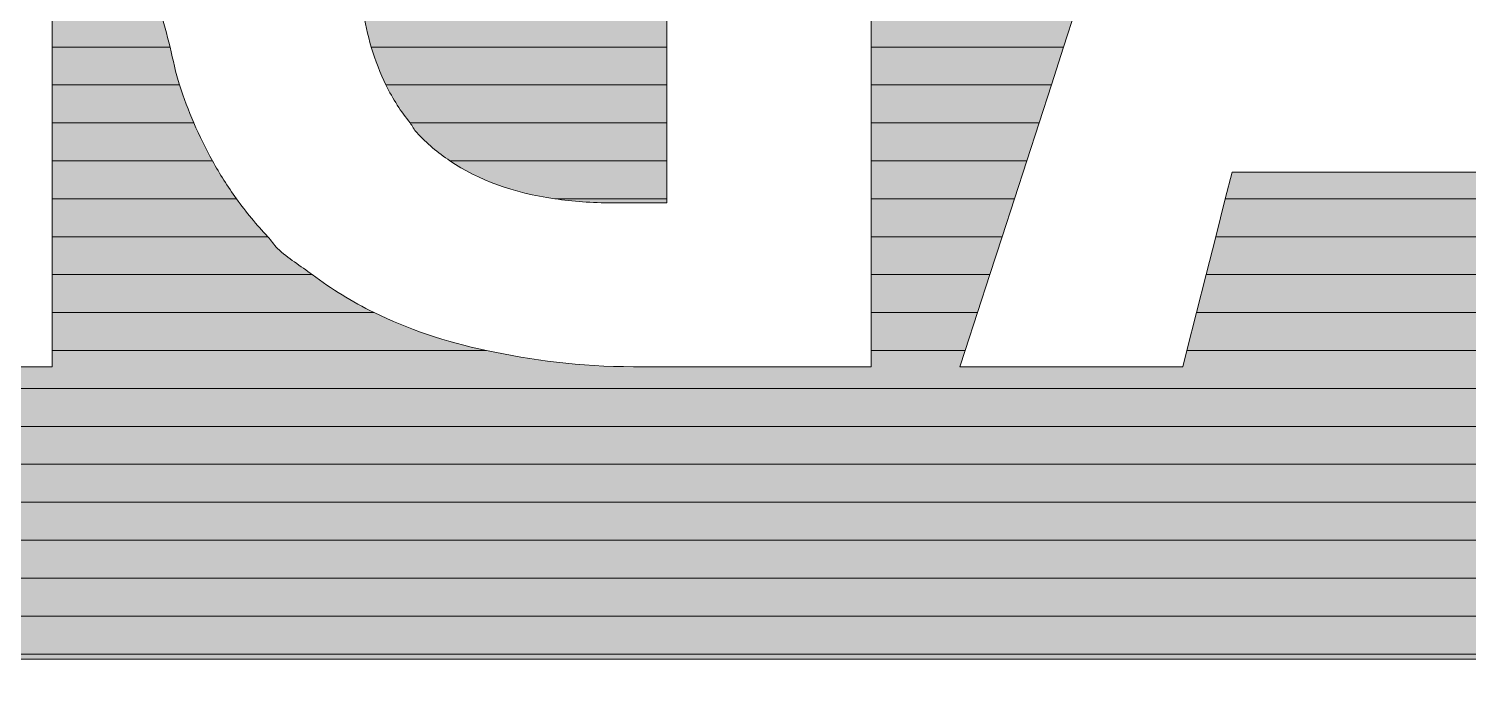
# Model space of a CAD drawing. Header units: inches. Extents: x -50 to 261, y -80 to 218.
# Drawn here: x 242.183 to 247.113, y -21.842 to -19.577 of the extents above; entities that cross this region are included whole.
import ezdxf

# ---------------------------------------------------------------- set-up
doc = ezdxf.new("R2010")
doc.units = ezdxf.units.IN
doc.header["$MEASUREMENT"] = 0
doc.layers.add('CUT', color=7, linetype='Continuous')
doc.layers.add('Sculpture', color=7, linetype='Continuous')

# ---------------------------------------------------------------- blocks, each defined once
blk = doc.blocks.new('block 2')
at = {"layer": 'Sculpture', "true_color": 0x231815}
h = blk.add_hatch(color=250, dxfattribs=at)
h.dxf.hatch_style = 2
edge = h.paths.add_edge_path()
edge.add_spline(control_points=[(242.2631, -19.5099), (242.2631, -19.5099), (242.6351, -19.5099), (242.6351, -19.5099), (242.6424, -19.5561), (242.6568, -19.5961), (242.6672, -19.6398), (242.6672, -19.6398), (242.2631, -19.6398), (242.2631, -19.6398), (242.2631, -19.6398), (242.2631, -19.5099), (242.2631, -19.5099)], knot_values=[0, 0, 0, 0, 1, 1, 1, 2, 2, 2, 3, 3, 3, 4, 4, 4, 4], degree=3, periodic=1)
h = blk.add_hatch(color=250, dxfattribs=at)
h.dxf.hatch_style = 2
edge = h.paths.add_edge_path()
edge.add_spline(control_points=[(243.3266, -19.5099), (243.3266, -19.5099), (244.368, -19.5099), (244.368, -19.5099), (244.368, -19.5099), (244.368, -19.6398), (244.368, -19.6398), (244.368, -19.6398), (243.3558, -19.6398), (243.3558, -19.6398), (243.3438, -19.5999), (243.3352, -19.5547), (243.3266, -19.5099)], knot_values=[0, 0, 0, 0, 1, 1, 1, 2, 2, 2, 3, 3, 3, 4, 4, 4, 4], degree=3, periodic=1)
h = blk.add_hatch(color=250, dxfattribs=at)
h.dxf.hatch_style = 2
h.paths.add_polyline_path([(245.0681, -19.5099), (245.7691, -19.5099), (245.7271, -19.6398), (245.0681, -19.6398)])
h = blk.add_hatch(color=250, dxfattribs=at)
h.dxf.hatch_style = 2
edge = h.paths.add_edge_path()
edge.add_spline(control_points=[(242.2631, -19.6398), (242.2631, -19.6398), (242.6672, -19.6398), (242.6672, -19.6398), (242.6772, -19.6839), (242.6865, -19.7284), (242.6996, -19.7697), (242.6996, -19.7697), (242.2631, -19.7697), (242.2631, -19.7697), (242.2631, -19.7697), (242.2631, -19.6398), (242.2631, -19.6398)], knot_values=[0, 0, 0, 0, 1, 1, 1, 2, 2, 2, 3, 3, 3, 4, 4, 4, 4], degree=3, periodic=1)
h = blk.add_hatch(color=250, dxfattribs=at)
h.dxf.hatch_style = 2
edge = h.paths.add_edge_path()
edge.add_spline(control_points=[(243.3558, -19.6398), (243.3558, -19.6398), (244.368, -19.6398), (244.368, -19.6398), (244.368, -19.6398), (244.368, -19.7697), (244.368, -19.7697), (244.368, -19.7697), (243.4065, -19.7697), (243.4065, -19.7697), (243.3872, -19.7297), (243.37, -19.6867), (243.3558, -19.6398)], knot_values=[0, 0, 0, 0, 1, 1, 1, 2, 2, 2, 3, 3, 3, 4, 4, 4, 4], degree=3, periodic=1)
h = blk.add_hatch(color=250, dxfattribs=at)
h.dxf.hatch_style = 2
h.paths.add_polyline_path([(245.0681, -19.6398), (245.7271, -19.6398), (245.6851, -19.7697), (245.0681, -19.7697)])
h = blk.add_hatch(color=250, dxfattribs=at)
h.dxf.hatch_style = 2
edge = h.paths.add_edge_path()
edge.add_spline(control_points=[(242.6996, -19.7697), (242.714, -19.8148), (242.7306, -19.8575), (242.7485, -19.8996), (242.7485, -19.8996), (242.2631, -19.8996), (242.2631, -19.8996), (242.2631, -19.8996), (242.2631, -19.7697), (242.2631, -19.7697), (242.2631, -19.7697), (242.6996, -19.7697), (242.6996, -19.7697)], knot_values=[0, 0, 0, 0, 1, 1, 1, 2, 2, 2, 3, 3, 3, 4, 4, 4, 4], degree=3, periodic=1)
h = blk.add_hatch(color=250, dxfattribs=at)
h.dxf.hatch_style = 2
edge = h.paths.add_edge_path()
edge.add_spline(control_points=[(243.4065, -19.7697), (243.4065, -19.7697), (244.368, -19.7697), (244.368, -19.7697), (244.368, -19.7697), (244.368, -19.8996), (244.368, -19.8996), (244.368, -19.8996), (243.4888, -19.8996), (243.4888, -19.8996), (243.4582, -19.861), (243.4299, -19.8183), (243.4065, -19.7697)], knot_values=[0, 0, 0, 0, 1, 1, 1, 2, 2, 2, 3, 3, 3, 4, 4, 4, 4], degree=3, periodic=1)
h = blk.add_hatch(color=250, dxfattribs=at)
h.dxf.hatch_style = 2
h.paths.add_polyline_path([(245.0681, -19.7697), (245.6851, -19.7697), (245.643, -19.8996), (245.0681, -19.8996)])
h = blk.add_hatch(color=250, dxfattribs=at)
h.dxf.hatch_style = 2
edge = h.paths.add_edge_path()
edge.add_spline(control_points=[(242.7485, -19.8996), (242.7674, -19.9447), (242.7891, -19.9878), (242.8122, -20.0295), (242.8122, -20.0295), (242.2631, -20.0295), (242.2631, -20.0295), (242.2631, -20.0295), (242.2631, -19.8996), (242.2631, -19.8996), (242.2631, -19.8996), (242.7485, -19.8996), (242.7485, -19.8996)], knot_values=[0, 0, 0, 0, 1, 1, 1, 2, 2, 2, 3, 3, 3, 4, 4, 4, 4], degree=3, periodic=1)
h = blk.add_hatch(color=250, dxfattribs=at)
h.dxf.hatch_style = 2
edge = h.paths.add_edge_path()
edge.add_spline(control_points=[(243.5119, -19.933), (243.503, -19.9233), (243.4971, -19.9099), (243.4888, -19.8996), (243.4888, -19.8996), (244.368, -19.8996), (244.368, -19.8996), (244.368, -19.8996), (244.368, -20.0295), (244.368, -20.0295), (244.368, -20.0295), (243.6256, -20.0295), (243.6256, -20.0295), (243.5843, -20.0012), (243.5453, -19.9699), (243.5119, -19.933)], knot_values=[0, 0, 0, 0, 1, 1, 1, 2, 2, 2, 3, 3, 3, 4, 4, 4, 5, 5, 5, 5], degree=3, periodic=1)
h = blk.add_hatch(color=250, dxfattribs=at)
h.dxf.hatch_style = 2
h.paths.add_polyline_path([(245.0681, -19.8996), (245.643, -19.8996), (245.6007, -20.0295), (245.0681, -20.0295)])
h = blk.add_hatch(color=250, dxfattribs=at)
h.dxf.hatch_style = 2
edge = h.paths.add_edge_path()
edge.add_spline(control_points=[(242.2631, -20.0295), (242.2631, -20.0295), (242.8122, -20.0295), (242.8122, -20.0295), (242.8374, -20.0746), (242.8646, -20.1183), (242.8946, -20.1593), (242.8946, -20.1593), (242.2631, -20.1593), (242.2631, -20.1593), (242.2631, -20.1593), (242.2631, -20.0295), (242.2631, -20.0295)], knot_values=[0, 0, 0, 0, 1, 1, 1, 2, 2, 2, 3, 3, 3, 4, 4, 4, 4], degree=3, periodic=1)
h = blk.add_hatch(color=250, dxfattribs=at)
h.dxf.hatch_style = 2
edge = h.paths.add_edge_path()
edge.add_spline(control_points=[(244.368, -20.0295), (244.368, -20.0295), (244.368, -20.1593), (244.368, -20.1593), (244.368, -20.1593), (243.9842, -20.1593), (243.9842, -20.1593), (243.8426, -20.139), (243.7231, -20.0956), (243.6256, -20.0295), (243.6256, -20.0295), (244.368, -20.0295), (244.368, -20.0295)], knot_values=[0, 0, 0, 0, 1, 1, 1, 2, 2, 2, 3, 3, 3, 4, 4, 4, 4], degree=3, periodic=1)
h = blk.add_hatch(color=250, dxfattribs=at)
h.dxf.hatch_style = 2
h.paths.add_polyline_path([(245.0681, -20.0295), (245.6007, -20.0295), (245.5583, -20.1593), (245.0681, -20.1593)])
h = blk.add_hatch(color=250, dxfattribs=at)
h.dxf.hatch_style = 2
h.paths.add_polyline_path([(246.3038, -20.068), (247.215, -20.068), (247.2381, -20.1593), (246.2807, -20.1593)])
h = blk.add_hatch(color=250, dxfattribs=at)
h.dxf.hatch_style = 2
edge = h.paths.add_edge_path()
edge.add_spline(control_points=[(242.8946, -20.1593), (242.9276, -20.2048), (242.9628, -20.2489), (243.002, -20.2892), (243.002, -20.2892), (242.2631, -20.2892), (242.2631, -20.2892), (242.2631, -20.2892), (242.2631, -20.1593), (242.2631, -20.1593), (242.2631, -20.1593), (242.8946, -20.1593), (242.8946, -20.1593)], knot_values=[0, 0, 0, 0, 1, 1, 1, 2, 2, 2, 3, 3, 3, 4, 4, 4, 4], degree=3, periodic=1)
h = blk.add_hatch(color=250, dxfattribs=at)
h.dxf.hatch_style = 2
edge = h.paths.add_edge_path()
edge.add_spline(control_points=[(244.368, -20.1735), (244.368, -20.1735), (244.1823, -20.1735), (244.1823, -20.1735), (244.1117, -20.1735), (244.0462, -20.1683), (243.9842, -20.1593), (243.9842, -20.1593), (244.368, -20.1593), (244.368, -20.1593), (244.368, -20.1593), (244.368, -20.1735), (244.368, -20.1735)], knot_values=[0, 0, 0, 0, 1, 1, 1, 2, 2, 2, 3, 3, 3, 4, 4, 4, 4], degree=3, periodic=1)
h = blk.add_hatch(color=250, dxfattribs=at)
h.dxf.hatch_style = 2
h.paths.add_polyline_path([(245.0681, -20.2892), (245.0681, -20.1593), (245.5583, -20.1593), (245.5163, -20.2892)])
h = blk.add_hatch(color=250, dxfattribs=at)
h.dxf.hatch_style = 2
h.paths.add_polyline_path([(246.2807, -20.1593), (247.2381, -20.1593), (247.2712, -20.2892), (246.248, -20.2892)])
h = blk.add_hatch(color=250, dxfattribs=at)
h.dxf.hatch_style = 2
edge = h.paths.add_edge_path()
edge.add_spline(control_points=[(243.002, -20.2892), (243.0138, -20.3016), (243.0224, -20.3175), (243.0351, -20.3295), (243.0709, -20.3636), (243.1147, -20.3891), (243.1543, -20.4191), (243.1543, -20.4191), (242.2631, -20.4191), (242.2631, -20.4191), (242.2631, -20.4191), (242.2631, -20.2892), (242.2631, -20.2892), (242.2631, -20.2892), (243.002, -20.2892), (243.002, -20.2892)], knot_values=[0, 0, 0, 0, 1, 1, 1, 2, 2, 2, 3, 3, 3, 4, 4, 4, 5, 5, 5, 5], degree=3, periodic=1)
h = blk.add_hatch(color=250, dxfattribs=at)
h.dxf.hatch_style = 2
h.paths.add_polyline_path([(245.5163, -20.2892), (245.4742, -20.4191), (245.0681, -20.4191), (245.0681, -20.2892)])
h = blk.add_hatch(color=250, dxfattribs=at)
h.dxf.hatch_style = 2
h.paths.add_polyline_path([(246.248, -20.2892), (247.2712, -20.2892), (247.3039, -20.4191), (246.2149, -20.4191)])
h = blk.add_hatch(color=250, dxfattribs=at)
h.dxf.hatch_style = 2
edge = h.paths.add_edge_path()
edge.add_spline(control_points=[(243.1543, -20.4191), (243.2198, -20.468), (243.2897, -20.5118), (243.3655, -20.549), (243.3655, -20.549), (242.2631, -20.549), (242.2631, -20.549), (242.2631, -20.549), (242.2631, -20.4191), (242.2631, -20.4191), (242.2631, -20.4191), (243.1543, -20.4191), (243.1543, -20.4191)], knot_values=[0, 0, 0, 0, 1, 1, 1, 2, 2, 2, 3, 3, 3, 4, 4, 4, 4], degree=3, periodic=1)
h = blk.add_hatch(color=250, dxfattribs=at)
h.dxf.hatch_style = 2
h.paths.add_polyline_path([(245.4742, -20.4191), (245.4322, -20.549), (245.0681, -20.549), (245.0681, -20.4191)])
h = blk.add_hatch(color=250, dxfattribs=at)
h.dxf.hatch_style = 2
h.paths.add_polyline_path([(247.3039, -20.4191), (247.3367, -20.549), (246.1822, -20.549), (246.2149, -20.4191)])
h = blk.add_hatch(color=250, dxfattribs=at)
h.dxf.hatch_style = 2
edge = h.paths.add_edge_path()
edge.add_spline(control_points=[(243.3655, -20.549), (243.4816, -20.6058), (243.6101, -20.6489), (243.7503, -20.6789), (243.7503, -20.6789), (242.2631, -20.6789), (242.2631, -20.6789), (242.2631, -20.6789), (242.2631, -20.549), (242.2631, -20.549), (242.2631, -20.549), (243.3655, -20.549), (243.3655, -20.549)], knot_values=[0, 0, 0, 0, 1, 1, 1, 2, 2, 2, 3, 3, 3, 4, 4, 4, 4], degree=3, periodic=1)
h = blk.add_hatch(color=250, dxfattribs=at)
h.dxf.hatch_style = 2
h.paths.add_polyline_path([(245.4322, -20.549), (245.3898, -20.6789), (245.0681, -20.6789), (245.0681, -20.549)])
h = blk.add_hatch(color=250, dxfattribs=at)
h.dxf.hatch_style = 2
h.paths.add_polyline_path([(247.3367, -20.549), (247.3697, -20.6789), (246.1495, -20.6789), (246.1822, -20.549)])
h = blk.add_hatch(color=250, dxfattribs=at)
h.dxf.hatch_style = 2
edge = h.paths.add_edge_path()
edge.add_spline(control_points=[(233.2407, -20.7764), (233.4398, -20.7764), (233.6135, -20.7426), (233.765, -20.6789), (233.765, -20.6789), (235.5324, -20.6789), (235.5324, -20.6789), (235.6936, -20.7409), (235.8752, -20.7764), (236.0836, -20.7764), (236.3144, -20.7764), (236.549, -20.7484), (236.7881, -20.6923), (236.7881, -20.6923), (236.7881, -20.6789), (236.7881, -20.6789), (236.7881, -20.6789), (238.0194, -20.6789), (238.0194, -20.6789), (238.1947, -20.7157), (238.4042, -20.7343), (238.6485, -20.7343), (238.6485, -20.7343), (239.4918, -20.7343), (239.4918, -20.7343), (239.4918, -20.7343), (239.4918, -20.6789), (239.4918, -20.6789), (239.4918, -20.6789), (239.8532, -20.6789), (239.8532, -20.6789), (239.8532, -20.6789), (239.8167, -20.7343), (239.8167, -20.7343), (239.8167, -20.7343), (240.6435, -20.7343), (240.6435, -20.7343), (240.6435, -20.7343), (240.678, -20.6789), (240.678, -20.6789), (240.678, -20.6789), (241.5461, -20.6789), (241.5461, -20.6789), (241.5461, -20.6789), (241.5461, -20.7343), (241.5461, -20.7343), (241.5461, -20.7343), (242.2631, -20.7343), (242.2631, -20.7343), (242.2631, -20.7343), (242.2631, -20.6789), (242.2631, -20.6789), (242.2631, -20.6789), (243.7503, -20.6789), (243.7503, -20.6789), (243.9053, -20.7119), (244.0693, -20.7343), (244.254, -20.7343), (244.254, -20.7343), (245.0681, -20.7343), (245.0681, -20.7343), (245.0681, -20.7343), (245.0681, -20.6789), (245.0681, -20.6789), (245.0681, -20.6789), (245.3898, -20.6789), (245.3898, -20.6789), (245.3898, -20.6789), (245.3719, -20.7343), (245.3719, -20.7343), (245.3719, -20.7343), (246.1354, -20.7343), (246.1354, -20.7343), (246.1354, -20.7343), (246.1495, -20.6789), (246.1495, -20.6789), (246.1495, -20.6789), (247.3697, -20.6789), (247.3697, -20.6789), (247.3697, -20.6789), (247.3839, -20.7343), (247.3839, -20.7343), (247.3839, -20.7343), (248.1304, -20.7343), (248.1304, -20.7343), (248.1304, -20.7343), (248.1125, -20.6789), (248.1125, -20.6789), (248.1125, -20.6789), (260.5279, -20.6789), (260.5279, -20.6789), (260.5279, -20.6789), (260.5279, -20.8087), (260.5279, -20.8087), (260.5279, -20.8087), (230.2035, -20.8087), (230.2035, -20.8087), (230.2035, -20.8087), (230.2035, -20.6789), (230.2035, -20.6789), (230.2035, -20.6789), (232.6919, -20.6789), (232.6919, -20.6789), (232.8504, -20.7416), (233.0312, -20.7764), (233.2407, -20.7764)], knot_values=[0, 0, 0, 0, 1, 1, 1, 2, 2, 2, 3, 3, 3, 4, 4, 4, 5, 5, 5, 6, 6, 6, 7, 7, 7, 8, 8, 8, 9, 9, 9, 10, 10, 10, 11, 11, 11, 12, 12, 12, 13, 13, 13, 14, 14, 14, 15, 15, 15, 16, 16, 16, 17, 17, 17, 18, 18, 18, 19, 19, 19, 20, 20, 20, 21, 21, 21, 22, 22, 22, 23, 23, 23, 24, 24, 24, 25, 25, 25, 26, 26, 26, 27, 27, 27, 28, 28, 28, 29, 29, 29, 30, 30, 30, 31, 31, 31, 32, 32, 32, 33, 33, 33, 34, 34, 34, 35, 35, 35, 35], degree=3, periodic=1)
h = blk.add_hatch(color=250, dxfattribs=at)
h.dxf.hatch_style = 2
h.paths.add_polyline_path([(260.5279, -20.9386), (230.2035, -20.9386), (230.2035, -20.8087), (260.5279, -20.8087)])
h = blk.add_hatch(color=250, dxfattribs=at)
h.dxf.hatch_style = 2
h.paths.add_polyline_path([(260.5279, -21.0685), (230.2035, -21.0685), (230.2035, -20.9386), (260.5279, -20.9386)])
h = blk.add_hatch(color=250, dxfattribs=at)
h.dxf.hatch_style = 2
h.paths.add_polyline_path([(260.5279, -21.1984), (230.2035, -21.1984), (230.2035, -21.0685), (260.5279, -21.0685)])
h = blk.add_hatch(color=250, dxfattribs=at)
h.dxf.hatch_style = 2
h.paths.add_polyline_path([(260.5279, -21.3283), (230.2035, -21.3283), (230.2035, -21.1984), (260.5279, -21.1984)])
h = blk.add_hatch(color=250, dxfattribs=at)
h.dxf.hatch_style = 2
h.paths.add_polyline_path([(260.5279, -21.4581), (230.2035, -21.4581), (230.2035, -21.3283), (260.5279, -21.3283)])
h = blk.add_hatch(color=250, dxfattribs=at)
h.dxf.hatch_style = 2
h.paths.add_polyline_path([(260.5279, -21.588), (230.2035, -21.588), (230.2035, -21.4581), (260.5279, -21.4581)])
h = blk.add_hatch(color=250, dxfattribs=at)
h.dxf.hatch_style = 2
h.paths.add_polyline_path([(260.5279, -21.7179), (230.2035, -21.7179), (230.2035, -21.588), (260.5279, -21.588)])
h = blk.add_hatch(color=250, dxfattribs=at)
h.dxf.hatch_style = 2
h.paths.add_polyline_path([(260.5279, -21.7358), (230.2035, -21.7358), (230.2035, -21.7179), (260.5279, -21.7179)])
at = {"layer": 'Sculpture', "lineweight": 0}
for points in [[(245.0681, -19.5099), (245.7691, -19.5099), (245.7271, -19.6398), (245.0681, -19.6398), (245.0681, -19.5099)], [(245.0681, -19.6398), (245.7271, -19.6398), (245.6851, -19.7697), (245.0681, -19.7697), (245.0681, -19.6398)], [(245.0681, -19.7697), (245.6851, -19.7697), (245.643, -19.8996), (245.0681, -19.8996), (245.0681, -19.7697)], [(245.0681, -19.8996), (245.643, -19.8996), (245.6007, -20.0295), (245.0681, -20.0295), (245.0681, -19.8996)], [(245.0681, -20.0295), (245.6007, -20.0295), (245.5583, -20.1593), (245.0681, -20.1593), (245.0681, -20.0295)], [(246.3038, -20.068), (247.215, -20.068), (247.2381, -20.1593), (246.2807, -20.1593), (246.3038, -20.068)], [(245.0681, -20.2892), (245.0681, -20.1593), (245.5583, -20.1593), (245.5163, -20.2892), (245.0681, -20.2892)], [(246.2807, -20.1593), (247.2381, -20.1593), (247.2712, -20.2892), (246.248, -20.2892), (246.2807, -20.1593)], [(245.5163, -20.2892), (245.4742, -20.4191), (245.0681, -20.4191), (245.0681, -20.2892), (245.5163, -20.2892)], [(246.248, -20.2892), (247.2712, -20.2892), (247.3039, -20.4191), (246.2149, -20.4191), (246.248, -20.2892)], [(245.4742, -20.4191), (245.4322, -20.549), (245.0681, -20.549), (245.0681, -20.4191), (245.4742, -20.4191)], [(247.3039, -20.4191), (247.3367, -20.549), (246.1822, -20.549), (246.2149, -20.4191), (247.3039, -20.4191)], [(245.4322, -20.549), (245.3898, -20.6789), (245.0681, -20.6789), (245.0681, -20.549), (245.4322, -20.549)], [(247.3367, -20.549), (247.3697, -20.6789), (246.1495, -20.6789), (246.1822, -20.549), (247.3367, -20.549)], [(260.5279, -20.9386), (230.2035, -20.9386), (230.2035, -20.8087), (260.5279, -20.8087), (260.5279, -20.9386)], [(260.5279, -21.0685), (230.2035, -21.0685), (230.2035, -20.9386), (260.5279, -20.9386), (260.5279, -21.0685)], [(260.5279, -21.1984), (230.2035, -21.1984), (230.2035, -21.0685), (260.5279, -21.0685), (260.5279, -21.1984)], [(260.5279, -21.3283), (230.2035, -21.3283), (230.2035, -21.1984), (260.5279, -21.1984), (260.5279, -21.3283)], [(260.5279, -21.4581), (230.2035, -21.4581), (230.2035, -21.3283), (260.5279, -21.3283), (260.5279, -21.4581)], [(260.5279, -21.588), (230.2035, -21.588), (230.2035, -21.4581), (260.5279, -21.4581), (260.5279, -21.588)], [(260.5279, -21.7179), (230.2035, -21.7179), (230.2035, -21.588), (260.5279, -21.588), (260.5279, -21.7179)], [(260.5279, -21.7358), (230.2035, -21.7358), (230.2035, -21.7179), (260.5279, -21.7179), (260.5279, -21.7358)]]:
    blk.add_lwpolyline(points, dxfattribs=at)
for points, knots in [([(242.2631, -19.5099), (242.2631, -19.5099), (242.6351, -19.5099), (242.6351, -19.5099), (242.6424, -19.5561), (242.6568, -19.5961), (242.6672, -19.6398), (242.6672, -19.6398), (242.2631, -19.6398), (242.2631, -19.6398), (242.2631, -19.6398), (242.2631, -19.5099), (242.2631, -19.5099)], [0, 0, 0, 0, 1, 1, 1, 2, 2, 2, 3, 3, 3, 4, 4, 4, 4]), ([(243.3266, -19.5099), (243.3266, -19.5099), (244.368, -19.5099), (244.368, -19.5099), (244.368, -19.5099), (244.368, -19.6398), (244.368, -19.6398), (244.368, -19.6398), (243.3558, -19.6398), (243.3558, -19.6398), (243.3438, -19.5999), (243.3352, -19.5547), (243.3266, -19.5099)], [0, 0, 0, 0, 1, 1, 1, 2, 2, 2, 3, 3, 3, 4, 4, 4, 4]), ([(242.2631, -19.6398), (242.2631, -19.6398), (242.6672, -19.6398), (242.6672, -19.6398), (242.6772, -19.6839), (242.6865, -19.7284), (242.6996, -19.7697), (242.6996, -19.7697), (242.2631, -19.7697), (242.2631, -19.7697), (242.2631, -19.7697), (242.2631, -19.6398), (242.2631, -19.6398)], [0, 0, 0, 0, 1, 1, 1, 2, 2, 2, 3, 3, 3, 4, 4, 4, 4]), ([(243.3558, -19.6398), (243.3558, -19.6398), (244.368, -19.6398), (244.368, -19.6398), (244.368, -19.6398), (244.368, -19.7697), (244.368, -19.7697), (244.368, -19.7697), (243.4065, -19.7697), (243.4065, -19.7697), (243.3872, -19.7297), (243.37, -19.6867), (243.3558, -19.6398)], [0, 0, 0, 0, 1, 1, 1, 2, 2, 2, 3, 3, 3, 4, 4, 4, 4]), ([(242.6996, -19.7697), (242.714, -19.8148), (242.7306, -19.8575), (242.7485, -19.8996), (242.7485, -19.8996), (242.2631, -19.8996), (242.2631, -19.8996), (242.2631, -19.8996), (242.2631, -19.7697), (242.2631, -19.7697), (242.2631, -19.7697), (242.6996, -19.7697), (242.6996, -19.7697)], [0, 0, 0, 0, 1, 1, 1, 2, 2, 2, 3, 3, 3, 4, 4, 4, 4]), ([(243.4065, -19.7697), (243.4065, -19.7697), (244.368, -19.7697), (244.368, -19.7697), (244.368, -19.7697), (244.368, -19.8996), (244.368, -19.8996), (244.368, -19.8996), (243.4888, -19.8996), (243.4888, -19.8996), (243.4582, -19.861), (243.4299, -19.8183), (243.4065, -19.7697)], [0, 0, 0, 0, 1, 1, 1, 2, 2, 2, 3, 3, 3, 4, 4, 4, 4]), ([(242.7485, -19.8996), (242.7674, -19.9447), (242.7891, -19.9878), (242.8122, -20.0295), (242.8122, -20.0295), (242.2631, -20.0295), (242.2631, -20.0295), (242.2631, -20.0295), (242.2631, -19.8996), (242.2631, -19.8996), (242.2631, -19.8996), (242.7485, -19.8996), (242.7485, -19.8996)], [0, 0, 0, 0, 1, 1, 1, 2, 2, 2, 3, 3, 3, 4, 4, 4, 4]), ([(243.5119, -19.933), (243.503, -19.9233), (243.4971, -19.9099), (243.4888, -19.8996), (243.4888, -19.8996), (244.368, -19.8996), (244.368, -19.8996), (244.368, -19.8996), (244.368, -20.0295), (244.368, -20.0295), (244.368, -20.0295), (243.6256, -20.0295), (243.6256, -20.0295), (243.5843, -20.0012), (243.5453, -19.9699), (243.5119, -19.933)], [0, 0, 0, 0, 1, 1, 1, 2, 2, 2, 3, 3, 3, 4, 4, 4, 5, 5, 5, 5]), ([(242.2631, -20.0295), (242.2631, -20.0295), (242.8122, -20.0295), (242.8122, -20.0295), (242.8374, -20.0746), (242.8646, -20.1183), (242.8946, -20.1593), (242.8946, -20.1593), (242.2631, -20.1593), (242.2631, -20.1593), (242.2631, -20.1593), (242.2631, -20.0295), (242.2631, -20.0295)], [0, 0, 0, 0, 1, 1, 1, 2, 2, 2, 3, 3, 3, 4, 4, 4, 4]), ([(244.368, -20.0295), (244.368, -20.0295), (244.368, -20.1593), (244.368, -20.1593), (244.368, -20.1593), (243.9842, -20.1593), (243.9842, -20.1593), (243.8426, -20.139), (243.7231, -20.0956), (243.6256, -20.0295), (243.6256, -20.0295), (244.368, -20.0295), (244.368, -20.0295)], [0, 0, 0, 0, 1, 1, 1, 2, 2, 2, 3, 3, 3, 4, 4, 4, 4]), ([(242.8946, -20.1593), (242.9276, -20.2048), (242.9628, -20.2489), (243.002, -20.2892), (243.002, -20.2892), (242.2631, -20.2892), (242.2631, -20.2892), (242.2631, -20.2892), (242.2631, -20.1593), (242.2631, -20.1593), (242.2631, -20.1593), (242.8946, -20.1593), (242.8946, -20.1593)], [0, 0, 0, 0, 1, 1, 1, 2, 2, 2, 3, 3, 3, 4, 4, 4, 4]), ([(244.368, -20.1735), (244.368, -20.1735), (244.1823, -20.1735), (244.1823, -20.1735), (244.1117, -20.1735), (244.0462, -20.1683), (243.9842, -20.1593), (243.9842, -20.1593), (244.368, -20.1593), (244.368, -20.1593), (244.368, -20.1593), (244.368, -20.1735), (244.368, -20.1735)], [0, 0, 0, 0, 1, 1, 1, 2, 2, 2, 3, 3, 3, 4, 4, 4, 4]), ([(243.002, -20.2892), (243.0138, -20.3016), (243.0224, -20.3175), (243.0351, -20.3295), (243.0709, -20.3636), (243.1147, -20.3891), (243.1543, -20.4191), (243.1543, -20.4191), (242.2631, -20.4191), (242.2631, -20.4191), (242.2631, -20.4191), (242.2631, -20.2892), (242.2631, -20.2892), (242.2631, -20.2892), (243.002, -20.2892), (243.002, -20.2892)], [0, 0, 0, 0, 1, 1, 1, 2, 2, 2, 3, 3, 3, 4, 4, 4, 5, 5, 5, 5]), ([(243.1543, -20.4191), (243.2198, -20.468), (243.2897, -20.5118), (243.3655, -20.549), (243.3655, -20.549), (242.2631, -20.549), (242.2631, -20.549), (242.2631, -20.549), (242.2631, -20.4191), (242.2631, -20.4191), (242.2631, -20.4191), (243.1543, -20.4191), (243.1543, -20.4191)], [0, 0, 0, 0, 1, 1, 1, 2, 2, 2, 3, 3, 3, 4, 4, 4, 4]), ([(243.3655, -20.549), (243.4816, -20.6058), (243.6101, -20.6489), (243.7503, -20.6789), (243.7503, -20.6789), (242.2631, -20.6789), (242.2631, -20.6789), (242.2631, -20.6789), (242.2631, -20.549), (242.2631, -20.549), (242.2631, -20.549), (243.3655, -20.549), (243.3655, -20.549)], [0, 0, 0, 0, 1, 1, 1, 2, 2, 2, 3, 3, 3, 4, 4, 4, 4]), ([(233.2407, -20.7764), (233.4398, -20.7764), (233.6135, -20.7426), (233.765, -20.6789), (233.765, -20.6789), (235.5324, -20.6789), (235.5324, -20.6789), (235.6936, -20.7409), (235.8752, -20.7764), (236.0836, -20.7764), (236.3144, -20.7764), (236.549, -20.7484), (236.7881, -20.6923), (236.7881, -20.6923), (236.7881, -20.6789), (236.7881, -20.6789), (236.7881, -20.6789), (238.0194, -20.6789), (238.0194, -20.6789), (238.1947, -20.7157), (238.4042, -20.7343), (238.6485, -20.7343), (238.6485, -20.7343), (239.4918, -20.7343), (239.4918, -20.7343), (239.4918, -20.7343), (239.4918, -20.6789), (239.4918, -20.6789), (239.4918, -20.6789), (239.8532, -20.6789), (239.8532, -20.6789), (239.8532, -20.6789), (239.8167, -20.7343), (239.8167, -20.7343), (239.8167, -20.7343), (240.6435, -20.7343), (240.6435, -20.7343), (240.6435, -20.7343), (240.678, -20.6789), (240.678, -20.6789), (240.678, -20.6789), (241.5461, -20.6789), (241.5461, -20.6789), (241.5461, -20.6789), (241.5461, -20.7343), (241.5461, -20.7343), (241.5461, -20.7343), (242.2631, -20.7343), (242.2631, -20.7343), (242.2631, -20.7343), (242.2631, -20.6789), (242.2631, -20.6789), (242.2631, -20.6789), (243.7503, -20.6789), (243.7503, -20.6789), (243.9053, -20.7119), (244.0693, -20.7343), (244.254, -20.7343), (244.254, -20.7343), (245.0681, -20.7343), (245.0681, -20.7343), (245.0681, -20.7343), (245.0681, -20.6789), (245.0681, -20.6789), (245.0681, -20.6789), (245.3898, -20.6789), (245.3898, -20.6789), (245.3898, -20.6789), (245.3719, -20.7343), (245.3719, -20.7343), (245.3719, -20.7343), (246.1354, -20.7343), (246.1354, -20.7343), (246.1354, -20.7343), (246.1495, -20.6789), (246.1495, -20.6789), (246.1495, -20.6789), (247.3697, -20.6789), (247.3697, -20.6789), (247.3697, -20.6789), (247.3839, -20.7343), (247.3839, -20.7343), (247.3839, -20.7343), (248.1304, -20.7343), (248.1304, -20.7343), (248.1304, -20.7343), (248.1125, -20.6789), (248.1125, -20.6789), (248.1125, -20.6789), (260.5279, -20.6789), (260.5279, -20.6789), (260.5279, -20.6789), (260.5279, -20.8087), (260.5279, -20.8087), (260.5279, -20.8087), (230.2035, -20.8087), (230.2035, -20.8087), (230.2035, -20.8087), (230.2035, -20.6789), (230.2035, -20.6789), (230.2035, -20.6789), (232.6919, -20.6789), (232.6919, -20.6789), (232.8504, -20.7416), (233.0312, -20.7764), (233.2407, -20.7764)], [0, 0, 0, 0, 1, 1, 1, 2, 2, 2, 3, 3, 3, 4, 4, 4, 5, 5, 5, 6, 6, 6, 7, 7, 7, 8, 8, 8, 9, 9, 9, 10, 10, 10, 11, 11, 11, 12, 12, 12, 13, 13, 13, 14, 14, 14, 15, 15, 15, 16, 16, 16, 17, 17, 17, 18, 18, 18, 19, 19, 19, 20, 20, 20, 21, 21, 21, 22, 22, 22, 23, 23, 23, 24, 24, 24, 25, 25, 25, 26, 26, 26, 27, 27, 27, 28, 28, 28, 29, 29, 29, 30, 30, 30, 31, 31, 31, 32, 32, 32, 33, 33, 33, 34, 34, 34, 35, 35, 35, 35])]:
    blk.add_open_spline(points, degree=3, knots=knots, dxfattribs=at)

msp = doc.modelspace()

# ---------------------------------------------------------------- linework, layer by layer
at = {"layer": 'CUT', "color": 1, "lineweight": 9, "true_color": 0xe60012}
msp.add_open_spline([(258.5281, 37.8792), (258.5281, 37.8792), (-48.2722, 37.8792), (-48.2722, 37.8792), (-49.3722, 37.8792), (-50.2722, 36.9793), (-50.2722, 35.8793), (-50.2722, 35.8793), (-50.2722, -74.2212), (-50.2722, -74.2212), (-50.2722, -75.3212), (-49.3722, -76.2211), (-48.2722, -76.2211), (-48.2722, -76.2211), (258.5281, -76.2211), (258.5281, -76.2211), (259.6281, -76.2211), (260.5279, -75.3212), (260.5279, -74.2212), (260.5279, -74.2212), (260.5279, 35.8793), (260.5279, 35.8793), (260.5279, 36.9793), (259.6281, 37.8792), (258.5281, 37.8792)], degree=3, knots=[0, 0, 0, 0, 1, 1, 1, 2, 2, 2, 3, 3, 3, 4, 4, 4, 5, 5, 5, 6, 6, 6, 7, 7, 7, 8, 8, 8, 8], dxfattribs=at)

# ---------------------------------------------------------------- block references
at = {"layer": 'Sculpture'}
msp.add_blockref('block 2', (0, 0), dxfattribs=at)

doc.saveas('drawing.dxf')
